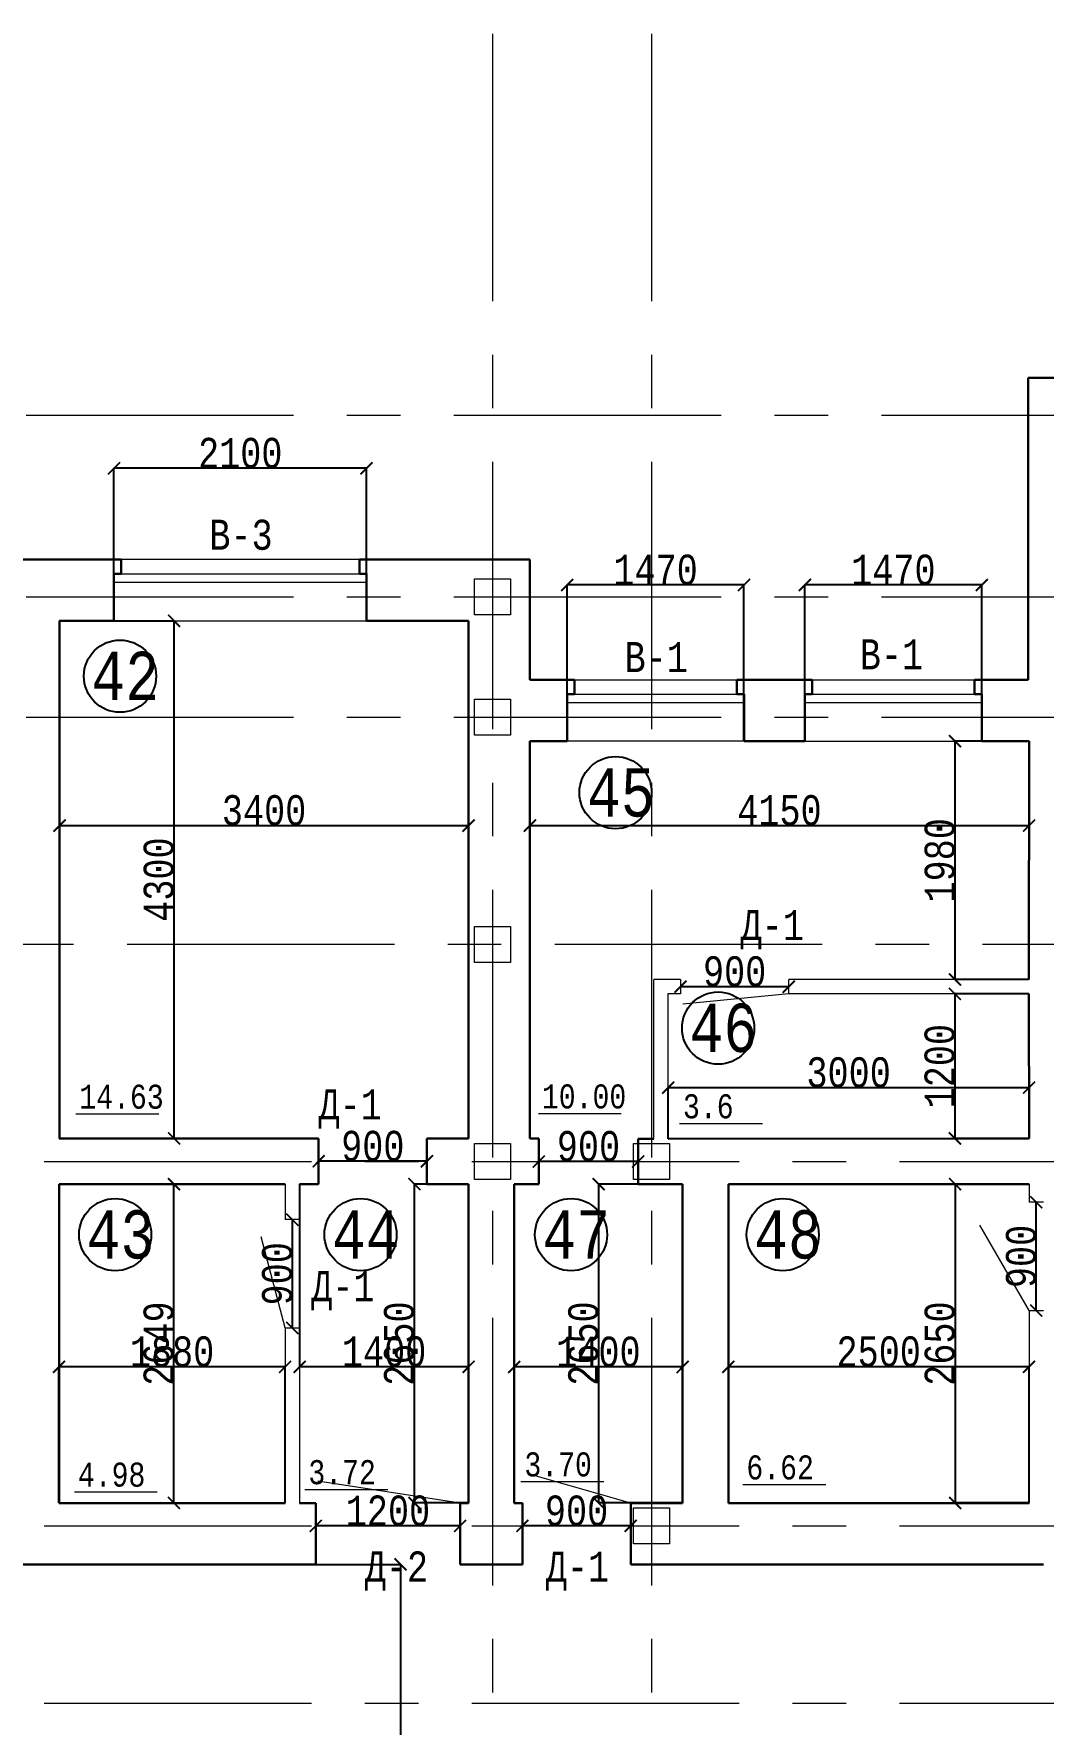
# Model space of a CAD drawing. Header units: millimetres. Extents: x -689206 to 4969298, y -1019800 to 703299.
# Drawn here: x 146294 to 154687, y -714504 to -700460 of the extents above; entities that cross this region are included whole.
import ezdxf

# ---------------------------------------------------------------- set-up
doc = ezdxf.new("R2010")
doc.units = ezdxf.units.MM
doc.linetypes.add('осеваяX2', pattern=[101.6, 63.5, -12.7, 12.7, -12.7])
for name, color, linetype, lineweight in [('несущие', 7, 'Continuous', 30), ('ОКНА', 250, 'Continuous', 20), ('ПЕРЕГОРОДКИ', 252, 'Continuous', 9), ('РАЗМЕРЫ', 7, 'Continuous', 9), ('стены', 7, 'Continuous', 20)]:
    doc.layers.add(name, color=color, linetype=linetype, lineweight=lineweight)
doc.layers.add('четотам', color=7, linetype='Continuous')
doc.styles.add('Аннотативный', font='isocteur.ttf', dxfattribs={"width": 0.7, "height": 250})
doc.dimstyles.new('Аннотативный', dxfattribs={"dimscale": 0, "dimtxt": 250, "dimasz": 100, "dimexe": 1.25, "dimexo": 0.625, "dimtad": 1, "dimdec": 0, "dimtxsty": 'Аннотативный', "dimblk": 'ARCHTICK', "dimcen": 2.5, "dimadec": 0, "dimazin": 0, "dimtfac": 1, "dimtdec": 0, "dimtmove": 0, "dimatfit": 3, "dimfxl": 1, "dimarcsym": 0})

# ---------------------------------------------------------------- blocks, each defined once
blk = doc.blocks.new('_ArchTick')
at = {"color": 0, "linetype": 'ByBlock', "const_width": 0.15}
blk.add_lwpolyline([(-0.5, -0.5), (0.5, 0.5)], dxfattribs=at)
blk = doc.blocks.new('*D2496')
at = {"layer": 'Defpoints', "color": 0, "lineweight": 5, "transparency": 16777216}
for p in [(146509, -707038), (149909, -707038), (149909, -707038)]:
    blk.add_point(p, dxfattribs=at)
at = {"layer": 'стены', "color": 0, "lineweight": -2, "transparency": 16777216}
for p, q in [((146509, -707037), (146509, -707036)), ((146509, -707038), (149909, -707038)), ((149909, -707037), (149909, -707036))]:
    blk.add_line(p, q, dxfattribs=at)
at = {"layer": 'стены', "color": 0, "lineweight": -2, "transparency": 16777216, "xscale": 100, "yscale": 100, "zscale": 100, "rotation": 180}
blk.add_blockref('_ArchTick', (146509, -707038), dxfattribs=at)
at = {"layer": 'стены', "color": 0, "lineweight": -2, "transparency": 16777216, "xscale": 100, "yscale": 100, "zscale": 100}
blk.add_blockref('_ArchTick', (149909, -707038), dxfattribs=at)
at = {"layer": 'стены', "color": 0, "lineweight": 5, "transparency": 16777216, "insert": (148209, -706912), "char_height": 250, "attachment_point": 5, "style": 'Аннотативный'}
blk.add_mtext('3400', dxfattribs=at)
blk = doc.blocks.new('*D2497')
at = {"layer": 'Defpoints', "color": 0, "lineweight": 5, "transparency": 16777216}
for p in [(150289, -711536), (150289, -712017), (151689, -712017)]:
    blk.add_point(p, dxfattribs=at)
at = {"layer": 'стены', "color": 0, "lineweight": -2, "transparency": 16777216}
for p, q in [((150289, -712016), (150289, -711535)), ((151689, -711536), (150289, -711536)), ((151689, -712016), (151689, -711535))]:
    blk.add_line(p, q, dxfattribs=at)
at = {"layer": 'стены', "color": 0, "lineweight": -2, "transparency": 16777216, "xscale": 100, "yscale": 100, "zscale": 100, "rotation": 180}
blk.add_blockref('_ArchTick', (150289, -711536), dxfattribs=at)
at = {"layer": 'стены', "color": 0, "lineweight": -2, "transparency": 16777216, "xscale": 100, "yscale": 100, "zscale": 100}
blk.add_blockref('_ArchTick', (151689, -711536), dxfattribs=at)
at = {"layer": 'стены', "color": 0, "lineweight": 5, "transparency": 16777216, "insert": (150989, -711411), "char_height": 250, "attachment_point": 5, "style": 'Аннотативный'}
blk.add_mtext('1400', dxfattribs=at)
blk = doc.blocks.new('*D2505')
at = {"layer": 'Defpoints', "color": 0, "lineweight": 5, "transparency": 16777216}
for p in [(154629, -710168), (154629, -710168), (154629, -711068)]:
    blk.add_point(p, dxfattribs=at)
at = {"layer": 'стены', "color": 0, "lineweight": -2, "transparency": 16777216}
for p, q in [((154629, -711068), (154629, -710168)), ((154630, -710168), (154630, -710168)), ((154630, -711068), (154630, -711068))]:
    blk.add_line(p, q, dxfattribs=at)
at = {"layer": 'стены', "color": 0, "lineweight": -2, "transparency": 16777216, "xscale": 100, "yscale": 100, "zscale": 100}
for p, rotation in [((154629, -710168), 90), ((154629, -711068), 270)]:
    blk.add_blockref('_ArchTick', p, dxfattribs=dict(at, rotation=rotation))
at = {"layer": 'стены', "color": 0, "lineweight": 5, "transparency": 16777216, "insert": (154504, -710618), "char_height": 250, "attachment_point": 5, "rotation": 90, "style": 'Аннотативный'}
blk.add_mtext('900', dxfattribs=at)
blk = doc.blocks.new('*D2507')
at = {"layer": 'Defpoints', "color": 0, "lineweight": 5, "transparency": 16777216}
for p in [(148663, -709827), (148663, -709827), (149563, -709827)]:
    blk.add_point(p, dxfattribs=at)
at = {"layer": 'стены', "color": 0, "lineweight": -2, "transparency": 16777216}
for p, q in [((148663, -709826), (148663, -709826)), ((149563, -709827), (148663, -709827)), ((149563, -709826), (149563, -709826))]:
    blk.add_line(p, q, dxfattribs=at)
at = {"layer": 'стены', "color": 0, "lineweight": -2, "transparency": 16777216, "xscale": 100, "yscale": 100, "zscale": 100, "rotation": 180}
blk.add_blockref('_ArchTick', (148663, -709827), dxfattribs=at)
at = {"layer": 'стены', "color": 0, "lineweight": -2, "transparency": 16777216, "xscale": 100, "yscale": 100, "zscale": 100}
blk.add_blockref('_ArchTick', (149563, -709827), dxfattribs=at)
at = {"layer": 'стены', "color": 0, "lineweight": 5, "transparency": 16777216, "insert": (149113, -709701), "char_height": 250, "attachment_point": 5, "style": 'Аннотативный'}
blk.add_mtext('900', dxfattribs=at)
blk = doc.blocks.new('*D2508')
at = {"layer": 'Defpoints', "color": 0, "lineweight": 5, "transparency": 16777216}
for p in [(148444, -710312), (148444, -710312), (148444, -711212)]:
    blk.add_point(p, dxfattribs=at)
at = {"layer": 'стены', "color": 0, "lineweight": -2, "transparency": 16777216}
for p, q in [((148444, -711212), (148444, -710312)), ((148445, -710312), (148445, -710312)), ((148445, -711212), (148445, -711212))]:
    blk.add_line(p, q, dxfattribs=at)
at = {"layer": 'стены', "color": 0, "lineweight": -2, "transparency": 16777216, "xscale": 100, "yscale": 100, "zscale": 100}
for p, rotation in [((148444, -710312), 90), ((148444, -711212), 270)]:
    blk.add_blockref('_ArchTick', p, dxfattribs=dict(at, rotation=rotation))
at = {"layer": 'стены', "color": 0, "lineweight": 5, "transparency": 16777216, "insert": (148319, -710762), "char_height": 250, "attachment_point": 5, "rotation": 90, "style": 'Аннотативный'}
blk.add_mtext('900', dxfattribs=at)
blk = doc.blocks.new('*D2521')
at = {"layer": 'Defpoints', "color": 0, "linetype": 'ByBlock', "lineweight": 5, "transparency": 16777216}
for p in [(150729, -705039), (150729, -706337), (152199, -706337)]:
    blk.add_point(p, dxfattribs=at)
at = {"layer": 'ПЕРЕГОРОДКИ', "color": 0, "linetype": 'ByBlock', "lineweight": -2, "transparency": 16777216}
for p, q in [((150729, -706336), (150729, -705038)), ((152199, -705039), (150729, -705039)), ((152199, -706336), (152199, -705038))]:
    blk.add_line(p, q, dxfattribs=at)
at = {"layer": 'ПЕРЕГОРОДКИ', "color": 0, "linetype": 'ByBlock', "lineweight": -2, "transparency": 16777216, "xscale": 100, "yscale": 100, "zscale": 100, "rotation": 180}
blk.add_blockref('_ArchTick', (150729, -705039), dxfattribs=at)
at = {"layer": 'ПЕРЕГОРОДКИ', "color": 0, "linetype": 'ByBlock', "lineweight": -2, "transparency": 16777216, "xscale": 100, "yscale": 100, "zscale": 100}
blk.add_blockref('_ArchTick', (152199, -705039), dxfattribs=at)
at = {"layer": 'ПЕРЕГОРОДКИ', "color": 0, "linetype": 'ByBlock', "lineweight": 5, "transparency": 16777216, "insert": (151464, -704914), "char_height": 250, "attachment_point": 5, "style": 'Аннотативный'}
blk.add_mtext('1470', dxfattribs=at)
blk = doc.blocks.new('*D2522')
at = {"layer": 'Defpoints', "color": 0, "linetype": 'ByBlock', "lineweight": 5, "transparency": 16777216}
for p in [(152706, -705039), (152706, -706337), (154176, -706337)]:
    blk.add_point(p, dxfattribs=at)
at = {"layer": 'ПЕРЕГОРОДКИ', "color": 0, "linetype": 'ByBlock', "lineweight": -2, "transparency": 16777216}
for p, q in [((152706, -706336), (152706, -705038)), ((154176, -705039), (152706, -705039)), ((154176, -706336), (154176, -705038))]:
    blk.add_line(p, q, dxfattribs=at)
at = {"layer": 'ПЕРЕГОРОДКИ', "color": 0, "linetype": 'ByBlock', "lineweight": -2, "transparency": 16777216, "xscale": 100, "yscale": 100, "zscale": 100, "rotation": 180}
blk.add_blockref('_ArchTick', (152706, -705039), dxfattribs=at)
at = {"layer": 'ПЕРЕГОРОДКИ', "color": 0, "linetype": 'ByBlock', "lineweight": -2, "transparency": 16777216, "xscale": 100, "yscale": 100, "zscale": 100}
blk.add_blockref('_ArchTick', (154176, -705039), dxfattribs=at)
at = {"layer": 'ПЕРЕГОРОДКИ', "color": 0, "linetype": 'ByBlock', "lineweight": 5, "transparency": 16777216, "insert": (153441, -704914), "char_height": 250, "attachment_point": 5, "style": 'Аннотативный'}
blk.add_mtext('1470', dxfattribs=at)
blk = doc.blocks.new('*D2618')
at = {"layer": 'Defpoints', "color": 0, "linetype": 'ByBlock', "lineweight": 5, "transparency": 16777216}
for p in [(146961, -704070), (146961, -705337), (149061, -705337)]:
    blk.add_point(p, dxfattribs=at)
at = {"layer": 'РАЗМЕРЫ', "color": 0, "linetype": 'ByBlock', "lineweight": -2, "transparency": 16777216}
for p, q in [((146961, -705336), (146961, -704068)), ((149061, -704070), (146961, -704070)), ((149061, -705336), (149061, -704068))]:
    blk.add_line(p, q, dxfattribs=at)
at = {"layer": 'РАЗМЕРЫ', "color": 0, "linetype": 'ByBlock', "lineweight": -2, "transparency": 16777216, "xscale": 100, "yscale": 100, "zscale": 100, "rotation": 180}
blk.add_blockref('_ArchTick', (146961, -704070), dxfattribs=at)
at = {"layer": 'РАЗМЕРЫ', "color": 0, "linetype": 'ByBlock', "lineweight": -2, "transparency": 16777216, "xscale": 100, "yscale": 100, "zscale": 100}
blk.add_blockref('_ArchTick', (149061, -704070), dxfattribs=at)
at = {"layer": 'РАЗМЕРЫ', "color": 0, "linetype": 'ByBlock', "lineweight": 5, "transparency": 16777216, "insert": (148011, -703944), "char_height": 250, "attachment_point": 5, "style": 'Аннотативный'}
blk.add_mtext('2100', dxfattribs=at)
blk = doc.blocks.new('*D2597')
at = {"layer": 'Defpoints', "color": 0, "linetype": 'ByBlock', "lineweight": 5, "transparency": 16777216}
for p in [(146504, -710017), (147460, -710017), (146504, -712666)]:
    blk.add_point(p, dxfattribs=at)
at = {"layer": 'РАЗМЕРЫ', "color": 0, "linetype": 'ByBlock', "lineweight": -2, "transparency": 16777216}
for p, q in [((146505, -710017), (147461, -710017)), ((147460, -712666), (147460, -710017)), ((146505, -712666), (147461, -712666))]:
    blk.add_line(p, q, dxfattribs=at)
at = {"layer": 'РАЗМЕРЫ', "color": 0, "linetype": 'ByBlock', "lineweight": -2, "transparency": 16777216, "xscale": 100, "yscale": 100, "zscale": 100}
for p, rotation in [((147460, -710017), 90), ((147460, -712666), 270)]:
    blk.add_blockref('_ArchTick', p, dxfattribs=dict(at, rotation=rotation))
at = {"layer": 'РАЗМЕРЫ', "color": 0, "linetype": 'ByBlock', "lineweight": 5, "transparency": 16777216, "insert": (147334, -711342), "char_height": 250, "attachment_point": 5, "rotation": 90, "style": 'Аннотативный'}
blk.add_mtext('2649', dxfattribs=at)
blk = doc.blocks.new('*D2598')
at = {"layer": 'Defpoints', "color": 0, "linetype": 'ByBlock', "lineweight": 5, "transparency": 16777216}
for p in [(146504, -705337), (147461, -705337), (146504, -709637)]:
    blk.add_point(p, dxfattribs=at)
at = {"layer": 'РАЗМЕРЫ', "color": 0, "linetype": 'ByBlock', "lineweight": -2, "transparency": 16777216}
for p, q in [((146505, -705337), (147462, -705337)), ((147461, -709637), (147461, -705337)), ((146505, -709637), (147462, -709637))]:
    blk.add_line(p, q, dxfattribs=at)
at = {"layer": 'РАЗМЕРЫ', "color": 0, "linetype": 'ByBlock', "lineweight": -2, "transparency": 16777216, "xscale": 100, "yscale": 100, "zscale": 100}
for p, rotation in [((147461, -705337), 90), ((147461, -709637), 270)]:
    blk.add_blockref('_ArchTick', p, dxfattribs=dict(at, rotation=rotation))
at = {"layer": 'РАЗМЕРЫ', "color": 0, "linetype": 'ByBlock', "lineweight": 5, "transparency": 16777216, "insert": (147335, -707487), "char_height": 250, "attachment_point": 5, "rotation": 90, "style": 'Аннотативный'}
blk.add_mtext('4300', dxfattribs=at)
blk = doc.blocks.new('*D2599')
at = {"layer": 'Defpoints', "color": 0, "linetype": 'ByBlock', "lineweight": 5, "transparency": 16777216}
for p in [(148504, -710017), (149909, -710017), (148504, -711535)]:
    blk.add_point(p, dxfattribs=at)
at = {"layer": 'РАЗМЕРЫ', "color": 0, "linetype": 'ByBlock', "lineweight": -2, "transparency": 16777216}
for p, q in [((148504, -710018), (148504, -711536)), ((149909, -710018), (149909, -711536)), ((149909, -711535), (148504, -711535))]:
    blk.add_line(p, q, dxfattribs=at)
at = {"layer": 'РАЗМЕРЫ', "color": 0, "linetype": 'ByBlock', "lineweight": -2, "transparency": 16777216, "xscale": 100, "yscale": 100, "zscale": 100, "rotation": 180}
blk.add_blockref('_ArchTick', (148504, -711535), dxfattribs=at)
at = {"layer": 'РАЗМЕРЫ', "color": 0, "linetype": 'ByBlock', "lineweight": -2, "transparency": 16777216, "xscale": 100, "yscale": 100, "zscale": 100}
blk.add_blockref('_ArchTick', (149909, -711535), dxfattribs=at)
at = {"layer": 'РАЗМЕРЫ', "color": 0, "linetype": 'ByBlock', "lineweight": 5, "transparency": 16777216, "insert": (149207, -711409), "char_height": 250, "attachment_point": 5, "style": 'Аннотативный'}
blk.add_mtext('1400', dxfattribs=at)
blk = doc.blocks.new('*D2600')
at = {"layer": 'Defpoints', "color": 0, "linetype": 'ByBlock', "lineweight": 5, "transparency": 16777216}
for p in [(149459, -710017), (149909, -710017), (149909, -712666)]:
    blk.add_point(p, dxfattribs=at)
at = {"layer": 'РАЗМЕРЫ', "color": 0, "linetype": 'ByBlock', "lineweight": -2, "transparency": 16777216}
for p, q in [((149909, -710017), (149458, -710017)), ((149459, -712666), (149459, -710017)), ((149909, -712666), (149458, -712666))]:
    blk.add_line(p, q, dxfattribs=at)
at = {"layer": 'РАЗМЕРЫ', "color": 0, "linetype": 'ByBlock', "lineweight": -2, "transparency": 16777216, "xscale": 100, "yscale": 100, "zscale": 100}
for p, rotation in [((149459, -710017), 90), ((149459, -712666), 270)]:
    blk.add_blockref('_ArchTick', p, dxfattribs=dict(at, rotation=rotation))
at = {"layer": 'РАЗМЕРЫ', "color": 0, "linetype": 'ByBlock', "lineweight": 5, "transparency": 16777216, "insert": (149333, -711342), "char_height": 250, "attachment_point": 5, "rotation": 90, "style": 'Аннотативный'}
blk.add_mtext('2650', dxfattribs=at)
blk = doc.blocks.new('*D2601')
at = {"layer": 'Defpoints', "color": 0, "linetype": 'ByBlock', "lineweight": 5, "transparency": 16777216}
for p in [(148639, -712856), (148639, -712856), (149839, -712921)]:
    blk.add_point(p, dxfattribs=at)
at = {"layer": 'РАЗМЕРЫ', "color": 0, "linetype": 'ByBlock', "lineweight": -2, "transparency": 16777216}
for p, q in [((148639, -712856), (148639, -712855)), ((149839, -712856), (148639, -712856)), ((149839, -712921), (149839, -712855))]:
    blk.add_line(p, q, dxfattribs=at)
at = {"layer": 'РАЗМЕРЫ', "color": 0, "linetype": 'ByBlock', "lineweight": -2, "transparency": 16777216, "xscale": 100, "yscale": 100, "zscale": 100, "rotation": 180}
blk.add_blockref('_ArchTick', (148639, -712856), dxfattribs=at)
at = {"layer": 'РАЗМЕРЫ', "color": 0, "linetype": 'ByBlock', "lineweight": -2, "transparency": 16777216, "xscale": 100, "yscale": 100, "zscale": 100}
blk.add_blockref('_ArchTick', (149839, -712856), dxfattribs=at)
at = {"layer": 'РАЗМЕРЫ', "color": 0, "linetype": 'ByBlock', "lineweight": 5, "transparency": 16777216, "insert": (149239, -712731), "char_height": 250, "attachment_point": 5, "style": 'Аннотативный'}
blk.add_mtext('1200', dxfattribs=at)
blk = doc.blocks.new('*D2602')
at = {"layer": 'Defpoints', "color": 0, "linetype": 'ByBlock', "lineweight": 5, "transparency": 16777216}
for p in [(150991, -710017), (151689, -710017), (151689, -712666)]:
    blk.add_point(p, dxfattribs=at)
at = {"layer": 'РАЗМЕРЫ', "color": 0, "linetype": 'ByBlock', "lineweight": -2, "transparency": 16777216}
for p, q in [((151689, -710017), (150990, -710017)), ((150991, -712666), (150991, -710017)), ((151689, -712666), (150990, -712666))]:
    blk.add_line(p, q, dxfattribs=at)
at = {"layer": 'РАЗМЕРЫ', "color": 0, "linetype": 'ByBlock', "lineweight": -2, "transparency": 16777216, "xscale": 100, "yscale": 100, "zscale": 100}
for p, rotation in [((150991, -710017), 90), ((150991, -712666), 270)]:
    blk.add_blockref('_ArchTick', p, dxfattribs=dict(at, rotation=rotation))
at = {"layer": 'РАЗМЕРЫ', "color": 0, "linetype": 'ByBlock', "lineweight": 5, "transparency": 16777216, "insert": (150865, -711342), "char_height": 250, "attachment_point": 5, "rotation": 90, "style": 'Аннотативный'}
blk.add_mtext('2650', dxfattribs=at)
blk = doc.blocks.new('*D2603')
at = {"layer": 'Defpoints', "color": 0, "linetype": 'ByBlock', "lineweight": 5, "transparency": 16777216}
for p in [(150357, -712856), (151257, -712856), (150357, -712921)]:
    blk.add_point(p, dxfattribs=at)
at = {"layer": 'РАЗМЕРЫ', "color": 0, "linetype": 'ByBlock', "lineweight": -2, "transparency": 16777216}
for p, q in [((150357, -712921), (150357, -712855)), ((151257, -712856), (150357, -712856)), ((151257, -712856), (151257, -712855))]:
    blk.add_line(p, q, dxfattribs=at)
at = {"layer": 'РАЗМЕРЫ', "color": 0, "linetype": 'ByBlock', "lineweight": -2, "transparency": 16777216, "xscale": 100, "yscale": 100, "zscale": 100, "rotation": 180}
blk.add_blockref('_ArchTick', (150357, -712856), dxfattribs=at)
at = {"layer": 'РАЗМЕРЫ', "color": 0, "linetype": 'ByBlock', "lineweight": -2, "transparency": 16777216, "xscale": 100, "yscale": 100, "zscale": 100}
blk.add_blockref('_ArchTick', (151257, -712856), dxfattribs=at)
at = {"layer": 'РАЗМЕРЫ', "color": 0, "linetype": 'ByBlock', "lineweight": 5, "transparency": 16777216, "insert": (150807, -712731), "char_height": 250, "attachment_point": 5, "style": 'Аннотативный'}
blk.add_mtext('900', dxfattribs=at)
blk = doc.blocks.new('*D2685')
at = {"layer": 'Defpoints', "color": 0, "linetype": 'ByBlock', "lineweight": 5, "transparency": 16777216}
for p in [(150493, -709827), (150493, -709829), (151319, -709829)]:
    blk.add_point(p, dxfattribs=at)
at = {"layer": 'РАЗМЕРЫ', "color": 0, "linetype": 'ByBlock', "lineweight": -2, "transparency": 16777216}
for p, q in [((150493, -709828), (150493, -709830)), ((151319, -709829), (150493, -709829)), ((151319, -709828), (151319, -709828))]:
    blk.add_line(p, q, dxfattribs=at)
at = {"layer": 'РАЗМЕРЫ', "color": 0, "linetype": 'ByBlock', "lineweight": -2, "transparency": 16777216, "xscale": 100, "yscale": 100, "zscale": 100, "rotation": 180}
blk.add_blockref('_ArchTick', (150493, -709829), dxfattribs=at)
at = {"layer": 'РАЗМЕРЫ', "color": 0, "linetype": 'ByBlock', "lineweight": -2, "transparency": 16777216, "xscale": 100, "yscale": 100, "zscale": 100}
blk.add_blockref('_ArchTick', (151319, -709829), dxfattribs=at)
at = {"layer": 'РАЗМЕРЫ', "color": 0, "linetype": 'ByBlock', "lineweight": 5, "transparency": 16777216, "insert": (150906, -709703), "char_height": 250, "attachment_point": 5, "style": 'Аннотативный'}
blk.add_mtext('900', dxfattribs=at)
blk = doc.blocks.new('*D2686')
at = {"layer": 'Defpoints', "color": 0, "linetype": 'ByBlock', "lineweight": 5, "transparency": 16777216}
for p in [(153954, -706337), (154567, -706337), (154567, -708317)]:
    blk.add_point(p, dxfattribs=at)
at = {"layer": 'РАЗМЕРЫ', "color": 0, "linetype": 'ByBlock', "lineweight": -2, "transparency": 16777216}
for p, q in [((154567, -706337), (153953, -706337)), ((153954, -708317), (153954, -706337)), ((154567, -708317), (153953, -708317))]:
    blk.add_line(p, q, dxfattribs=at)
at = {"layer": 'РАЗМЕРЫ', "color": 0, "linetype": 'ByBlock', "lineweight": -2, "transparency": 16777216, "xscale": 100, "yscale": 100, "zscale": 100}
for p, rotation in [((153954, -706337), 90), ((153954, -708317), 270)]:
    blk.add_blockref('_ArchTick', p, dxfattribs=dict(at, rotation=rotation))
at = {"layer": 'РАЗМЕРЫ', "color": 0, "linetype": 'ByBlock', "lineweight": 5, "transparency": 16777216, "insert": (153828, -707327), "char_height": 250, "attachment_point": 5, "rotation": 90, "style": 'Аннотативный'}
blk.add_mtext('1980', dxfattribs=at)
blk = doc.blocks.new('*D2687')
at = {"layer": 'Defpoints', "color": 0, "linetype": 'ByBlock', "lineweight": 5, "transparency": 16777216}
for p in [(150419, -706337), (154569, -706337), (154569, -707038)]:
    blk.add_point(p, dxfattribs=at)
at = {"layer": 'РАЗМЕРЫ', "color": 0, "linetype": 'ByBlock', "lineweight": -2, "transparency": 16777216}
for p, q in [((150419, -706338), (150419, -707039)), ((154569, -706338), (154569, -707039)), ((150419, -707038), (154569, -707038))]:
    blk.add_line(p, q, dxfattribs=at)
at = {"layer": 'РАЗМЕРЫ', "color": 0, "linetype": 'ByBlock', "lineweight": -2, "transparency": 16777216, "xscale": 100, "yscale": 100, "zscale": 100, "rotation": 180}
blk.add_blockref('_ArchTick', (150419, -707038), dxfattribs=at)
at = {"layer": 'РАЗМЕРЫ', "color": 0, "linetype": 'ByBlock', "lineweight": -2, "transparency": 16777216, "xscale": 100, "yscale": 100, "zscale": 100}
blk.add_blockref('_ArchTick', (154569, -707038), dxfattribs=at)
at = {"layer": 'РАЗМЕРЫ', "color": 0, "linetype": 'ByBlock', "lineweight": 5, "transparency": 16777216, "insert": (152494, -706912), "char_height": 250, "attachment_point": 5, "style": 'Аннотативный'}
blk.add_mtext('4150', dxfattribs=at)
blk = doc.blocks.new('*D2688')
at = {"layer": 'Defpoints', "color": 0, "linetype": 'ByBlock', "lineweight": 5, "transparency": 16777216}
for p in [(151671, -708377), (151671, -708377), (152571, -708377)]:
    blk.add_point(p, dxfattribs=at)
at = {"layer": 'РАЗМЕРЫ', "color": 0, "linetype": 'ByBlock', "lineweight": -2, "transparency": 16777216}
for p, q in [((151671, -708376), (151671, -708376)), ((152571, -708377), (151671, -708377)), ((152571, -708376), (152571, -708376))]:
    blk.add_line(p, q, dxfattribs=at)
at = {"layer": 'РАЗМЕРЫ', "color": 0, "linetype": 'ByBlock', "lineweight": -2, "transparency": 16777216, "xscale": 100, "yscale": 100, "zscale": 100, "rotation": 180}
blk.add_blockref('_ArchTick', (151671, -708377), dxfattribs=at)
at = {"layer": 'РАЗМЕРЫ', "color": 0, "linetype": 'ByBlock', "lineweight": -2, "transparency": 16777216, "xscale": 100, "yscale": 100, "zscale": 100}
blk.add_blockref('_ArchTick', (152571, -708377), dxfattribs=at)
at = {"layer": 'РАЗМЕРЫ', "color": 0, "linetype": 'ByBlock', "lineweight": 20, "transparency": 16777216, "insert": (152121, -708251), "char_height": 250, "attachment_point": 5, "style": 'Аннотативный'}
blk.add_mtext('900', dxfattribs=at)
blk = doc.blocks.new('*D2689')
at = {"layer": 'Defpoints', "color": 0, "linetype": 'ByBlock', "lineweight": 5, "transparency": 16777216}
for p in [(154567, -708437), (153953, -709637), (154569, -709637)]:
    blk.add_point(p, dxfattribs=at)
at = {"layer": 'РАЗМЕРЫ', "color": 0, "linetype": 'ByBlock', "lineweight": -2, "transparency": 16777216}
for p, q in [((154567, -708437), (153952, -708437)), ((153953, -708437), (153953, -709637)), ((154569, -709637), (153952, -709637))]:
    blk.add_line(p, q, dxfattribs=at)
at = {"layer": 'РАЗМЕРЫ', "color": 0, "linetype": 'ByBlock', "lineweight": -2, "transparency": 16777216, "xscale": 100, "yscale": 100, "zscale": 100}
for p, rotation in [((153953, -708437), 90), ((153953, -709637), 270)]:
    blk.add_blockref('_ArchTick', p, dxfattribs=dict(at, rotation=rotation))
at = {"layer": 'РАЗМЕРЫ', "color": 0, "linetype": 'ByBlock', "lineweight": 5, "transparency": 16777216, "insert": (153827, -709037), "char_height": 250, "attachment_point": 5, "rotation": 90, "style": 'Аннотативный'}
blk.add_mtext('1200', dxfattribs=at)
blk = doc.blocks.new('*D2690')
at = {"layer": 'Defpoints', "color": 0, "linetype": 'ByBlock', "lineweight": 5, "transparency": 16777216}
for p in [(154569, -709215), (154569, -709637), (151569, -709642)]:
    blk.add_point(p, dxfattribs=at)
at = {"layer": 'РАЗМЕРЫ', "color": 0, "linetype": 'ByBlock', "lineweight": -2, "transparency": 16777216}
for p, q in [((151569, -709641), (151569, -709214)), ((151569, -709215), (154569, -709215)), ((154569, -709636), (154569, -709214))]:
    blk.add_line(p, q, dxfattribs=at)
at = {"layer": 'РАЗМЕРЫ', "color": 0, "linetype": 'ByBlock', "lineweight": -2, "transparency": 16777216, "xscale": 100, "yscale": 100, "zscale": 100, "rotation": 180}
blk.add_blockref('_ArchTick', (151569, -709215), dxfattribs=at)
at = {"layer": 'РАЗМЕРЫ', "color": 0, "linetype": 'ByBlock', "lineweight": -2, "transparency": 16777216, "xscale": 100, "yscale": 100, "zscale": 100}
blk.add_blockref('_ArchTick', (154569, -709215), dxfattribs=at)
at = {"layer": 'РАЗМЕРЫ', "color": 0, "linetype": 'ByBlock', "lineweight": 5, "transparency": 16777216, "insert": (153069, -709090), "char_height": 250, "attachment_point": 5, "style": 'Аннотативный'}
blk.add_mtext('3000', dxfattribs=at)
blk = doc.blocks.new('*D2691')
at = {"layer": 'Defpoints', "color": 0, "linetype": 'ByBlock', "lineweight": 5, "transparency": 16777216}
for p in [(154569, -710017), (153954, -712666), (154569, -712666)]:
    blk.add_point(p, dxfattribs=at)
at = {"layer": 'РАЗМЕРЫ', "color": 0, "linetype": 'ByBlock', "lineweight": -2, "transparency": 16777216}
for p, q in [((154569, -710017), (153953, -710017)), ((153954, -710017), (153954, -712666)), ((154569, -712666), (153953, -712666))]:
    blk.add_line(p, q, dxfattribs=at)
at = {"layer": 'РАЗМЕРЫ', "color": 0, "linetype": 'ByBlock', "lineweight": -2, "transparency": 16777216, "xscale": 100, "yscale": 100, "zscale": 100}
for p, rotation in [((153954, -710017), 90), ((153954, -712666), 270)]:
    blk.add_blockref('_ArchTick', p, dxfattribs=dict(at, rotation=rotation))
at = {"layer": 'РАЗМЕРЫ', "color": 0, "linetype": 'ByBlock', "lineweight": 5, "transparency": 16777216, "insert": (153828, -711342), "char_height": 250, "attachment_point": 5, "rotation": 90, "style": 'Аннотативный'}
blk.add_mtext('2650', dxfattribs=at)
blk = doc.blocks.new('*D2692')
at = {"layer": 'Defpoints', "color": 0, "linetype": 'ByBlock', "lineweight": 5, "transparency": 16777216}
for p in [(152069, -711535), (152069, -712666), (154569, -712666)]:
    blk.add_point(p, dxfattribs=at)
at = {"layer": 'РАЗМЕРЫ', "color": 0, "linetype": 'ByBlock', "lineweight": -2, "transparency": 16777216}
for p, q in [((152069, -712666), (152069, -711534)), ((154569, -711535), (152069, -711535)), ((154569, -712666), (154569, -711534))]:
    blk.add_line(p, q, dxfattribs=at)
at = {"layer": 'РАЗМЕРЫ', "color": 0, "linetype": 'ByBlock', "lineweight": -2, "transparency": 16777216, "xscale": 100, "yscale": 100, "zscale": 100, "rotation": 180}
blk.add_blockref('_ArchTick', (152069, -711535), dxfattribs=at)
at = {"layer": 'РАЗМЕРЫ', "color": 0, "linetype": 'ByBlock', "lineweight": -2, "transparency": 16777216, "xscale": 100, "yscale": 100, "zscale": 100}
blk.add_blockref('_ArchTick', (154569, -711535), dxfattribs=at)
at = {"layer": 'РАЗМЕРЫ', "color": 0, "linetype": 'ByBlock', "lineweight": 5, "transparency": 16777216, "insert": (153319, -711409), "char_height": 250, "attachment_point": 5, "style": 'Аннотативный'}
blk.add_mtext('2500', dxfattribs=at)
blk = doc.blocks.new('*D2693')
at = {"layer": 'Defpoints', "color": 0, "linetype": 'ByBlock', "lineweight": 5, "transparency": 16777216}
for p in [(146504, -711535), (146504, -712666), (148384, -712666)]:
    blk.add_point(p, dxfattribs=at)
at = {"layer": 'РАЗМЕРЫ', "color": 0, "linetype": 'ByBlock', "lineweight": -2, "transparency": 16777216}
for p, q in [((146504, -712666), (146504, -711534)), ((148384, -711535), (146504, -711535)), ((148384, -712666), (148384, -711534))]:
    blk.add_line(p, q, dxfattribs=at)
at = {"layer": 'РАЗМЕРЫ', "color": 0, "linetype": 'ByBlock', "lineweight": -2, "transparency": 16777216, "xscale": 100, "yscale": 100, "zscale": 100, "rotation": 180}
blk.add_blockref('_ArchTick', (146504, -711535), dxfattribs=at)
at = {"layer": 'РАЗМЕРЫ', "color": 0, "linetype": 'ByBlock', "lineweight": -2, "transparency": 16777216, "xscale": 100, "yscale": 100, "zscale": 100}
blk.add_blockref('_ArchTick', (148384, -711535), dxfattribs=at)
at = {"layer": 'РАЗМЕРЫ', "color": 0, "linetype": 'ByBlock', "lineweight": 5, "transparency": 16777216, "insert": (147444, -711409), "char_height": 250, "attachment_point": 5, "style": 'Аннотативный'}
blk.add_mtext('1880', dxfattribs=at)
blk = doc.blocks.new('*D2670')
at = {"layer": 'Defpoints', "color": 0, "linetype": 'ByBlock', "lineweight": 5, "transparency": 16777216}
for p in [(148639, -713176), (148639, -720305), (149343, -720305)]:
    blk.add_point(p, dxfattribs=at)
at = {"layer": 'РАЗМЕРЫ', "color": 0, "linetype": 'ByBlock', "lineweight": -2, "transparency": 16777216}
for p, q in [((148640, -713176), (149344, -713176)), ((149343, -713176), (149343, -720305)), ((148640, -720305), (149344, -720305))]:
    blk.add_line(p, q, dxfattribs=at)
at = {"layer": 'РАЗМЕРЫ', "color": 0, "linetype": 'ByBlock', "lineweight": -2, "transparency": 16777216, "xscale": 100, "yscale": 100, "zscale": 100}
for p, rotation in [((149343, -713176), 90), ((149343, -720305), 270)]:
    blk.add_blockref('_ArchTick', p, dxfattribs=dict(at, rotation=rotation))
at = {"layer": 'РАЗМЕРЫ', "color": 0, "linetype": 'ByBlock', "lineweight": 20, "transparency": 16777216, "insert": (149217, -716741), "char_height": 250, "attachment_point": 5, "rotation": 90, "style": 'Аннотативный'}
blk.add_mtext('7690', dxfattribs=at)

msp = doc.modelspace()

# ---------------------------------------------------------------- linework, layer by layer
at = {"layer": 'несущие', "color": 0}
for p, q in [((149909.1, -712016.9), (149909.1, -712666.4)), ((150289.1, -712016.9), (150289.1, -712666.4)), ((151689.1, -712016.9), (151689.1, -712666.4)), ((152069.1, -712016.9), (152069.1, -712666.4)), ((146504.1, -712666.4), (148384.1, -712666.4)), ((148504.1, -712666.4), (148638.9, -712666.4)), ((148638.9, -712666.4), (148638.9, -713176.4)), ((149838.9, -712666.4), (149909.1, -712666.4)), ((149838.9, -712666.4), (149838.9, -713176.4)), ((150289.1, -712666.4), (150357.1, -712666.4)), ((150357.1, -712666.4), (150357.1, -713176.4)), ((151257.1, -712666.4), (151689.1, -712666.4)), ((151257.1, -712666.4), (151257.1, -713176.4)), ((152069.1, -712666.4), (154569.1, -712666.4)), ((154689.1, -713176.4), (154488.6, -713176.4))]:
    msp.add_line(p, q, dxfattribs=at)
at = {"layer": 'несущие'}
msp.add_line((154488.6, -713176.4), (151274.5, -713176.4), dxfattribs=at)
at = {"layer": 'ОКНА', "lineweight": 5}
for p, q in [((147021, -704946.9), (149001, -704946.9)), ((146961, -705016.9), (149061, -705016.9))]:
    msp.add_line(p, q, dxfattribs=at)
at = {"layer": 'РАЗМЕРЫ', "linetype": 'осеваяX2', "lineweight": 5, "ltscale": 35}
for p, q in [((150109.1, -700459.9), (150109.1, -750301.3)), ((114226.4, -703627.5), (181429.1, -703628.6)), ((181296.4, -708026.9), (114226.4, -708026.9))]:
    msp.add_line(p, q, dxfattribs=at)
at = {"layer": 'РАЗМЕРЫ', "lineweight": 30}
for p, q in [((147021, -704946.9), (147021, -704826.9)), ((147021, -704826.9), (147021, -704946.9)), ((149001, -704946.9), (149001, -704826.9)), ((146961, -704946.9), (147021, -704946.9)), ((149061, -704946.9), (149001, -704946.9))]:
    msp.add_line(p, q, dxfattribs=at)
at = {"layer": 'РАЗМЕРЫ', "lineweight": 5}
for p, q in [((149001, -704826.9), (147021, -704826.9)), ((146961, -705336.9), (149061, -705336.9)), ((150789.4, -705826.9), (152139.4, -705826.9)), ((152766.1, -705826.9), (154116.1, -705826.9)), ((152199.4, -706336.9), (150729.4, -706336.9)), ((152706.1, -706336.9), (154176.1, -706336.9))]:
    msp.add_line(p, q, dxfattribs=at)
at = {"layer": 'РАЗМЕРЫ', "linetype": 'ByBlock', "lineweight": 30}
for p, q in [((154569.1, -706336.9), (154567.2, -708316.9)), ((154569.1, -709636.9), (154567.2, -708436.9)), ((150419.1, -709636.9), (150493.1, -709636.9)), ((150493.1, -709636.9), (150493.1, -710016.9)), ((151449.1, -709640.6), (151319.1, -709639.5)), ((151319.1, -709639.5), (151319.1, -710016.9)), ((151319.1, -710016.9), (151563.1, -710016.9))]:
    msp.add_line(p, q, dxfattribs=at)
at = {"layer": 'РАЗМЕРЫ', "linetype": 'ByBlock', "lineweight": 20}
for p, q in [((151671, -708316.9), (151449, -708317.1)), ((151449.1, -709641.7), (151449, -708317.1)), ((151671, -708316.9), (151671, -708436.9)), ((154567.2, -708316.9), (152571, -708316.9)), ((152571, -708436.9), (152571, -708316.9)), ((151671, -708436.9), (151567.2, -708436.9)), ((151569.1, -709641.7), (151569.1, -708436.9)), ((152571, -708436.9), (151690.1, -708522.7)), ((154567.2, -708436.9), (152571, -708436.9))]:
    msp.add_line(p, q, dxfattribs=at)
at = {"layer": 'РАЗМЕРЫ'}
for p, q in [((146643.7, -709433.4), (147332.9, -709433.4)), ((150489.4, -709431.1), (151178.7, -709431.1)), ((151662.4, -709513), (152351.7, -709513)), ((146631.7, -712573.1), (147321, -712573.1)), ((148547.9, -712552.9), (149237.1, -712552.9)), ((150344.1, -712488.5), (151033.3, -712488.5)), ((152189.4, -712513.2), (152878.7, -712513.2))]:
    msp.add_line(p, q, dxfattribs=at)
at = {"layer": 'РАЗМЕРЫ', "linetype": 'ByBlock', "lineweight": 9}
for p, q in [((151257.1, -712666.4), (150461.6, -712439.7)), ((149838.9, -712666.4), (148656.8, -712484.3))]:
    msp.add_line(p, q, dxfattribs=at)
at = {"layer": 'стены', "linetype": 'осеваяX2', "lineweight": 5, "ltscale": 35}
for p, q in [((151429.1, -700459.9), (151429.1, -750301.3)), ((114226.4, -705136.9), (181429.1, -705136.9)), ((114226.4, -706136.9), (181429.1, -706136.9)), ((114376.4, -709828.9), (181429.1, -709828.9)), ((114376.4, -712856.4), (181429.1, -712856.4)), ((114376.4, -714328.9), (181429.1, -714328.9))]:
    msp.add_line(p, q, dxfattribs=at)
at = {"layer": 'стены', "lineweight": 30}
for p, q in [((155453.1, -703318.9), (154561.1, -703318.9)), ((154561.1, -703318.9), (154561.1, -705826.9)), ((145485.6, -704826.9), (147021, -704826.9)), ((149001, -704826.9), (150059.1, -704826.9)), ((150059.1, -704826.9), (150419.1, -704826.9)), ((150419.1, -705826.9), (150419.1, -704826.9)), ((146961, -705336.9), (146961, -704946.9)), ((149061, -704946.9), (149061, -705336.9)), ((146509.1, -705336.9), (146961, -705336.9)), ((146509.1, -705336.9), (146509.1, -709636.9)), ((149061, -705336.9), (149909.1, -705336.9)), ((149909.1, -709636.9), (149909.1, -705336.9)), ((150789.4, -705826.9), (150419.1, -705826.9)), ((150789.4, -705946.9), (150789.4, -705826.9)), ((152766.1, -705826.9), (152139.4, -705826.9)), ((152139.4, -705946.9), (152139.4, -705826.9)), ((152766.1, -705946.9), (152766.1, -705826.9)), ((154561.1, -705826.9), (154116.1, -705826.9)), ((154116.1, -705946.9), (154116.1, -705826.9)), ((150729.4, -705946.9), (150789.4, -705946.9)), ((150729.4, -705946.9), (150729.4, -706336.9)), ((152139.4, -705946.9), (152199.4, -705946.9)), ((152706.1, -705946.9), (152766.1, -705946.9)), ((154116.1, -705946.9), (154176.1, -705946.9)), ((154176.1, -705946.9), (154176.1, -706336.9)), ((150729.4, -706336.9), (150419.1, -706336.9)), ((150419.1, -709636.9), (150419.1, -706336.9)), ((152706.1, -706336.9), (152199.4, -706336.9)), ((154569.1, -706336.9), (154176.1, -706336.9)), ((146504.1, -709636.9), (148662.7, -709636.9)), ((148662.7, -709636.9), (148662.7, -710016.9)), ((149562.7, -709636.9), (149909.1, -709636.9)), ((149562.7, -710016.9), (149562.7, -709636.9)), ((150419.1, -709636.9), (150493.1, -709636.9)), ((151569.1, -709641.7), (154569.1, -709636.9)), ((146504.1, -710016.9), (146504.1, -712666.4)), ((146504.1, -710016.9), (148384.1, -710016.9)), ((148504.1, -710016.9), (148662.7, -710016.9)), ((149562.7, -710016.9), (149909.1, -710016.9)), ((149909.1, -712016.9), (149909.1, -710016.9)), ((150289.1, -710016.9), (150493.1, -710016.9)), ((150289.1, -710016.9), (150289.1, -712016.9)), ((151563.1, -710016.9), (151689.1, -710016.9)), ((151689.1, -710016.9), (151689.1, -712016.9)), ((151689.1, -710016.9), (151689.1, -712016.9)), ((154569.1, -710016.9), (152069.1, -710016.9)), ((152069.1, -710016.9), (152069.1, -711636.9)), ((152069.1, -711636.9), (152069.1, -712016.9)), ((144427.6, -713176.4), (148638.9, -713176.4)), ((149838.9, -713176.4), (150357.1, -713176.4)), ((151257.1, -713176.4), (154689.1, -713176.4))]:
    msp.add_line(p, q, dxfattribs=at)
at = {"layer": 'стены'}
for p, q in [((150569.1, -705826.9), (150789.4, -705826.9)), ((146504.1, -710016.9), (148384.1, -710016.9)), ((148384.1, -710016.9), (148384.1, -710312.2)), ((148504.1, -710016.9), (148504.1, -710312.2)), ((151563.1, -710016.9), (151689.1, -710016.9)), ((151689.1, -711591.3), (151689.1, -710016.9)), ((152069.1, -712016.9), (152069.1, -710016.9)), ((152069.1, -712016.9), (152069.1, -710016.9)), ((154569.1, -710016.9), (154569.1, -710167.9)), ((154689.1, -710167.9), (154569.1, -710167.9)), ((148504.1, -710312.2), (148384.1, -710312.2)), ((154569.1, -711067.9), (154569.1, -712666.4)), ((154569.1, -711067.9), (154689.1, -711067.9)), ((148384.1, -711212.2), (148384.1, -712666.4)), ((148384.1, -711212.2), (148504.1, -711212.2)), ((148504.1, -711212.2), (148504.1, -712666.4)), ((151689.1, -711636.9), (151689.1, -711591.3))]:
    msp.add_line(p, q, dxfattribs=at)
at = {"layer": 'стены', "lineweight": 5}
for p, q in [((150789.4, -705946.9), (152139.4, -705946.9)), ((152766.1, -705946.9), (154116.1, -705946.9)), ((150729.4, -706016.9), (152199.4, -706016.9)), ((152706.1, -706016.9), (154176.1, -706016.9))]:
    msp.add_line(p, q, dxfattribs=at)
at = {"layer": 'стены', "color": 4, "lineweight": 25}
for p, q in [((152199.4, -705946.9), (152199.4, -706336.9)), ((154176.1, -705946.9), (154176.1, -706336.9))]:
    msp.add_line(p, q, dxfattribs=at)
at = {"layer": 'стены', "color": 18, "lineweight": 30, "true_color": 0x000000}
for p, q in [((152199.4, -705946.9), (152199.4, -706336.9)), ((152706.1, -705946.9), (152706.1, -706336.9))]:
    msp.add_line(p, q, dxfattribs=at)
at = {"layer": 'стены', "lineweight": 9}
for p, q in [((148384.1, -711212.2), (148184.7, -710453.6)), ((154569.1, -711067.9), (154159.7, -710358.8))]:
    msp.add_line(p, q, dxfattribs=at)
at = {"layer": 'стены'}
for points in [[(149959.1, -704986.9), (150259.1, -704986.9), (150259.1, -705286.9), (149959.1, -705286.9)], [(149959.1, -705986.9), (150259.1, -705986.9), (150259.1, -706286.9), (149959.1, -706286.9)], [(149959.1, -707876.9), (150259.1, -707876.9), (150259.1, -708176.9), (149959.1, -708176.9)], [(149959.1, -709678.9), (150259.1, -709678.9), (150259.1, -709978.9), (149959.1, -709978.9)], [(151279.1, -709678.9), (151579.1, -709678.9), (151579.1, -709978.9), (151279.1, -709978.9)], [(151279.1, -712706.4), (151579.1, -712706.4), (151579.1, -713006.4), (151279.1, -713006.4)]]:
    msp.add_lwpolyline(points, close=True, dxfattribs=at)
at = {"layer": 'четотам'}
for centre in [(147011.1, -705797), (151131.2, -706764.8), (151983.9, -708720.6), (146971.1, -710437), (149011.1, -710437), (150761.1, -710437), (152521.1, -710437)]:
    msp.add_circle(centre, 300, dxfattribs=at)

# ---------------------------------------------------------------- texts
at = {"layer": 'РАЗМЕРЫ', "lineweight": 20, "ltscale": 150, "attachment_point": 1, "style": 'Аннотативный'}
for s, insert, char_height, width in [('В-3', (147754.1, -704496.7), 250, 922.913), ('В-1', (151206.4, -705513.1), 250, 922.913), ('В-1', (153161.8, -705490.3), 250, 922.913), ('42', (146773.8, -705593.9), 401.1, 1460), ('45', (150894, -706561.7), 401.1, 1460), ('Д-1', (152171.1, -707739.4), 250, 922.913), ('46', (151746.7, -708517.5), 401.1, 1460), ('Д-1', (148661.1, -709229.4), 250, 922.913), ('43', (146733.8, -710233.9), 401.1, 1460), ('44', (148773.8, -710233.9), 401.1, 1460), ('47', (150523.8, -710233.9), 401.1, 1460), ('48', (152283.8, -710233.9), 401.1, 1460), ('Д-1', (148601.1, -710739.4), 250, 922.913), ('Д-2', (149046.2, -713068.7), 250, 922.913), ('Д-1', (150551.1, -713069.4), 250, 922.913)]:
    msp.add_mtext(s, dxfattribs=dict(at, insert=insert, char_height=char_height, width=width))
at = {"layer": 'РАЗМЕРЫ', "char_height": 200, "width": 656.117, "attachment_point": 1, "style": 'Аннотативный'}
for s, insert in [('14.63', (146673, -709190.6)), ('10.00', (150518.7, -709188.3)), ('3.6', (151691.7, -709270.2)), ('3.72', (148577.1, -712310.1)), ('3.70', (150373.4, -712245.7)), ('6.62', (152218.7, -712270.4)), ('4.98', (146661, -712330.3))]:
    msp.add_mtext(s, dxfattribs=dict(at, insert=insert))

# ---------------------------------------------------------------- dimensions: what is measured, and where the dimension line sits
at = {"layer": 'ПЕРЕГОРОДКИ', "color": 18, "linetype": 'ByBlock', "lineweight": 5, "true_color": 0x000000}
for base, p1, p2, picture, middle in [((150729.4, -705039.3), (152199.4, -706336.9), (150729.4, -706336.9), '*D2521', (151464.4, -704913.7)), ((152706.1, -705039.3), (154176.1, -706336.9), (152706.1, -706336.9), '*D2522', (153441.1, -704913.7))]:
    dim = msp.add_linear_dim(base=base, p1=p1, p2=p2, dimstyle='Аннотативный', dxfattribs=at)
    dim.commit()
    dim.dimension.update_dxf_attribs({"geometry": picture, "text_midpoint": middle})
at = {"layer": 'РАЗМЕРЫ', "linetype": 'ByBlock', "lineweight": 5}
for base, p1, p2, picture, middle in [((146961, -704069.6), (149061, -705336.9), (146961, -705336.9), '*D2618', (148011, -703943.9)), ((154569.1, -707037.6), (150419.1, -706336.9), (154569.1, -706336.9), '*D2687', (152494.1, -706912)), ((154569.1, -709215.2), (151569.1, -709641.7), (154569.1, -709637), '*D2690', (153069.1, -709089.6)), ((146504.1, -711535.1), (148384.1, -712666.4), (146504.1, -712666.4), '*D2693', (147444.1, -711409.4)), ((152069.1, -711535.1), (154569.1, -712666.4), (152069.1, -712666.4), '*D2692', (153319.1, -711409.4)), ((148638.9, -712856.4), (149838.9, -712921.4), (148638.9, -712856.4), '*D2601', (149238.9, -712730.7)), ((150357.1, -712856.4), (151257.1, -712856.4), (150357.1, -712921.4), '*D2603', (150807.1, -712730.7))]:
    dim = msp.add_linear_dim(base=base, p1=p1, p2=p2, dimstyle='Аннотативный', dxfattribs=at)
    dim.commit()
    dim.dimension.update_dxf_attribs({"geometry": picture, "text_midpoint": middle})
for base, p1, p2, picture, middle in [((147460.9, -705336.9), (146504.1, -709636.9), (146504.1, -705336.9), '*D2598', (147335.3, -707486.9)), ((153954.1, -706336.9), (154567.2, -708316.9), (154567.2, -706336.9), '*D2686', (153828.5, -707326.9)), ((153952.8, -709636.9), (154567.2, -708436.9), (154569.2, -709636.9), '*D2689', (153827.2, -709036.9)), ((147459.6657, -710016.893), (146504.1359, -712666.3506), (146504.1359, -710016.893), '*D2597', (147334.0407, -711341.6218))]:
    dim = msp.add_linear_dim(base=base, p1=p1, p2=p2, angle=90, dimstyle='Аннотативный', dxfattribs=at)
    dim.commit()
    dim.dimension.update_dxf_attribs({"geometry": picture, "text_midpoint": middle})
at = {"layer": 'РАЗМЕРЫ', "linetype": 'ByBlock', "lineweight": 20}
dim = msp.add_linear_dim(base=(151671, -708376.9), p1=(152571, -708376.9), p2=(151671, -708376.9), dimstyle='Аннотативный', dxfattribs=at)
dim.commit()
dim.dimension.update_dxf_attribs({"geometry": '*D2688', "text_midpoint": (152121, -708251.3)})
at = {"layer": 'РАЗМЕРЫ', "linetype": 'ByBlock', "lineweight": 5}
for base, p1, p2, text, picture, middle in [((150493.1, -709828.9), (151319.1, -709828.9), (150493.1, -709826.9), '900', '*D2685', (150906.1, -709703.3)), ((148504.1, -711535.1), (149909.1, -710016.9), (148504.1, -710016.9), '1400', '*D2599', (149206.6, -711409.4))]:
    dim = msp.add_linear_dim(base=base, p1=p1, p2=p2, text=text, dimstyle='Аннотативный', dxfattribs=at)
    dim.commit()
    dim.dimension.update_dxf_attribs({"geometry": picture, "text_midpoint": middle})
for base, p1, p2, picture, middle in [((149459.1, -710016.9), (149909.1, -712666.4), (149909.1, -710016.9), '*D2600', (149333.5, -711341.6)), ((150990.9, -710016.9), (151689.1, -712666.4), (151689.1, -710016.9), '*D2602', (150865.3, -711341.6)), ((153953.8, -712666.4), (154569.1, -710016.9), (154569.1, -712666.4), '*D2691', (153828.2, -711341.6))]:
    dim = msp.add_linear_dim(base=base, p1=p1, p2=p2, angle=90, text='2650', dimstyle='Аннотативный', dxfattribs=at)
    dim.commit()
    dim.dimension.update_dxf_attribs({"geometry": picture, "text_midpoint": middle})
at = {"layer": 'РАЗМЕРЫ', "linetype": 'ByBlock', "lineweight": 20}
dim = msp.add_linear_dim(base=(149343.1, -720305.4), p1=(148638.9, -713176.4), p2=(148638.9, -720305.4), angle=90, text='7690', dimstyle='Аннотативный', dxfattribs=at)
dim.commit()
dim.dimension.update_dxf_attribs({"geometry": '*D2670', "text_midpoint": (149217.5, -716740.9)})
at = {"layer": 'стены', "lineweight": 5}
for p1, p2, distance, picture, middle in [((146509.1, -707037.6), (149909.1, -707037.6), 0, '*D2496', (148209.1, -706912)), ((149562.7, -709826.9), (148662.7, -709826.9), 0, '*D2507', (149112.7, -709701.3)), ((154629.1, -711067.9), (154629.1, -710167.9), 0, '*D2505', (154503.5, -710617.9)), ((148444.1, -711212.2), (148444.1, -710312.2), 0, '*D2508', (148318.5, -710762.2)), ((151689.1, -712016.9), (150289.1, -712016.9), -480.6, '*D2497', (150989.1, -711410.7))]:
    dim = msp.add_aligned_dim(p1=p1, p2=p2, distance=distance, dimstyle='Аннотативный', dxfattribs=at)
    dim.commit()
    dim.dimension.update_dxf_attribs({"geometry": picture, "text_midpoint": middle})

doc.saveas('drawing.dxf')
